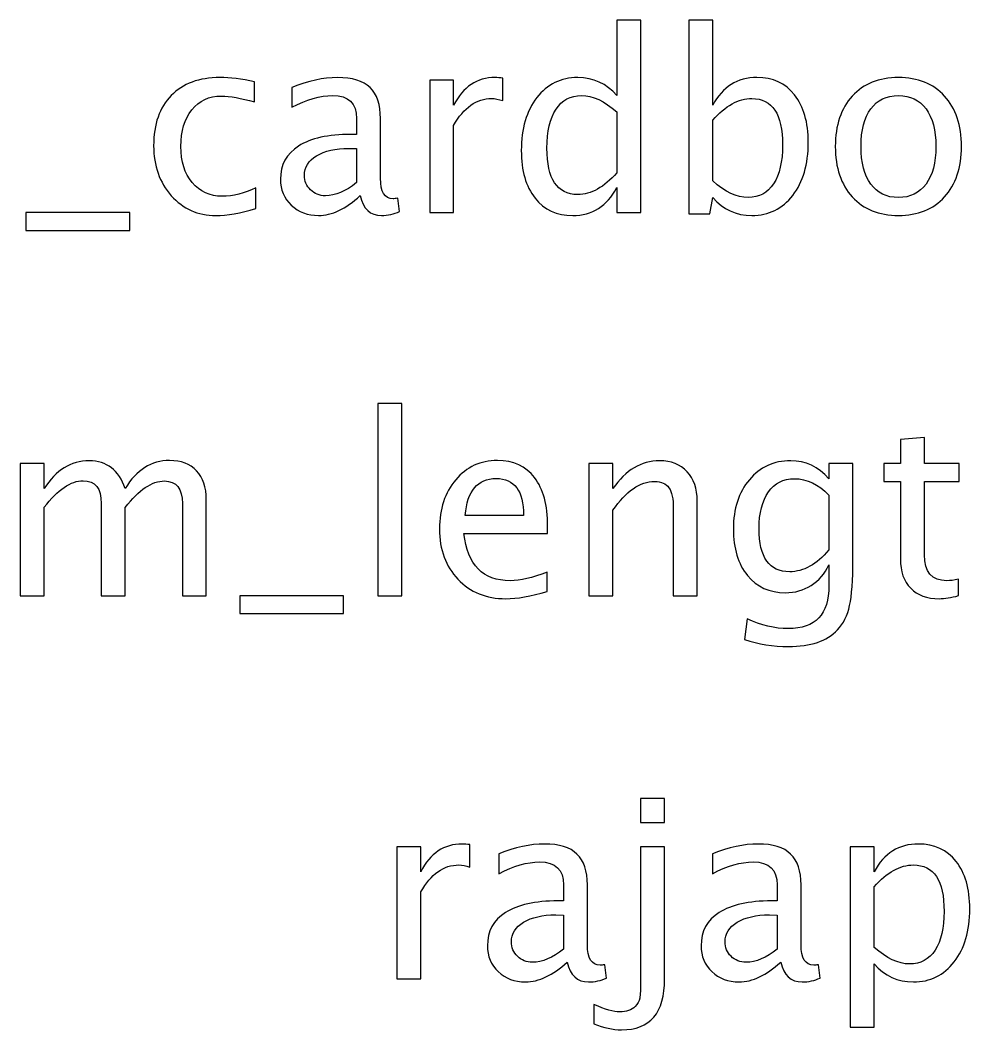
# Model space of a CAD drawing. Header units: centimetres. Extents: x -45 to 43, y -54 to 59.
# Drawn here: x -13.86 to -3.79, y 48 to 58.71 of the extents above; entities that cross this region are included whole.
import ezdxf

# ---------------------------------------------------------------- set-up
doc = ezdxf.new("R2010")
doc.units = ezdxf.units.CM
doc.header["$MEASUREMENT"] = 0
doc.layers.add('Layer 1', color=7, linetype='Continuous')

msp = doc.modelspace()

# ---------------------------------------------------------------- linework, layer by layer
at = {"layer": 'Layer 1'}
for points, knots in [([(-7.52888, 56.67044), (-7.52888, 56.67044), (-7.52888, 56.9337), (-7.52888, 56.9337), (-7.52888, 56.9337), (-7.63251, 56.73703), (-7.78861, 56.63869), (-7.99719, 56.63869), (-7.99719, 56.63869), (-8.16653, 56.63869), (-8.2997, 56.69999), (-8.39671, 56.82302), (-8.39671, 56.82302), (-8.49373, 56.94605), (-8.54224, 57.11406), (-8.54224, 57.32705), (-8.54224, 57.32705), (-8.54224, 57.55988), (-8.48711, 57.74729), (-8.37731, 57.88929), (-8.37731, 57.88929), (-8.26707, 58.03084), (-8.12243, 58.10183), (-7.94295, 58.10183), (-7.94295, 58.10183), (-7.77671, 58.10183), (-7.63824, 58.03833), (-7.52888, 57.91089), (-7.52888, 57.91089), (-7.52888, 57.91089), (-7.52888, 58.71037), (-7.52888, 58.71037), (-7.52888, 58.71037), (-7.52888, 58.71037), (-7.27488, 58.71037), (-7.27488, 58.71037), (-7.27488, 58.71037), (-7.27488, 58.71037), (-7.27488, 56.67044), (-7.27488, 56.67044), (-7.27488, 56.67044), (-7.27488, 56.67044), (-7.52888, 56.67044), (-7.52888, 56.67044)], [0, 0, 0, 0, 0.08333333, 0.08333333, 0.08333333, 0.08333333, 0.16666667, 0.16666667, 0.16666667, 0.16666667, 0.25, 0.25, 0.25, 0.25, 0.33333333, 0.33333333, 0.33333333, 0.33333333, 0.41666667, 0.41666667, 0.41666667, 0.41666667, 0.5, 0.5, 0.5, 0.5, 0.58333333, 0.58333333, 0.58333333, 0.58333333, 0.66666667, 0.66666667, 0.66666667, 0.66666667, 0.75, 0.75, 0.75, 0.75, 0.83333333, 0.83333333, 0.83333333, 0.83333333, 1, 1, 1, 1]), ([(-6.766, 56.65457), (-6.766, 56.65457), (-6.766, 58.71037), (-6.766, 58.71037), (-6.766, 58.71037), (-6.766, 58.71037), (-6.512, 58.71037), (-6.512, 58.71037), (-6.512, 58.71037), (-6.512, 58.71037), (-6.512, 57.80771), (-6.512, 57.80771), (-6.512, 57.80771), (-6.40793, 58.00394), (-6.25139, 58.10183), (-6.04281, 58.10183), (-6.04281, 58.10183), (-5.87391, 58.10183), (-5.74118, 58.04054), (-5.64417, 57.91751), (-5.64417, 57.91751), (-5.54715, 57.79448), (-5.49865, 57.62647), (-5.49865, 57.41348), (-5.49865, 57.41348), (-5.49865, 57.18153), (-5.55377, 56.99411), (-5.66357, 56.85212), (-5.66357, 56.85212), (-5.77337, 56.70969), (-5.91801, 56.63869), (-6.09705, 56.63869), (-6.09705, 56.63869), (-6.26329, 56.63869), (-6.40176, 56.70219), (-6.512, 56.82963), (-6.512, 56.82963), (-6.512, 56.82963), (-6.54287, 56.65457), (-6.54287, 56.65457), (-6.54287, 56.65457), (-6.54287, 56.65457), (-6.766, 56.65457), (-6.766, 56.65457)], [0, 0, 0, 0, 0.08333333, 0.08333333, 0.08333333, 0.08333333, 0.16666667, 0.16666667, 0.16666667, 0.16666667, 0.25, 0.25, 0.25, 0.25, 0.33333333, 0.33333333, 0.33333333, 0.33333333, 0.41666667, 0.41666667, 0.41666667, 0.41666667, 0.5, 0.5, 0.5, 0.5, 0.58333333, 0.58333333, 0.58333333, 0.58333333, 0.66666667, 0.66666667, 0.66666667, 0.66666667, 0.75, 0.75, 0.75, 0.75, 0.83333333, 0.83333333, 0.83333333, 0.83333333, 1, 1, 1, 1]), ([(-11.35608, 56.71277), (-11.52057, 56.66338), (-11.66256, 56.63869), (-11.78206, 56.63869), (-11.78206, 56.63869), (-11.97168, 56.63869), (-12.12867, 56.7088), (-12.25346, 56.84859), (-12.25346, 56.84859), (-12.37826, 56.98882), (-12.44088, 57.16565), (-12.44088, 57.37864), (-12.44088, 57.37864), (-12.44088, 57.60618), (-12.37914, 57.78389), (-12.25567, 57.91089), (-12.25567, 57.91089), (-12.1322, 58.03833), (-11.95978, 58.10183), (-11.73841, 58.10183), (-11.73841, 58.10183), (-11.62949, 58.10183), (-11.5069, 58.08684), (-11.37196, 58.05685), (-11.37196, 58.05685), (-11.37196, 58.05685), (-11.37196, 57.84254), (-11.37196, 57.84254), (-11.37196, 57.84254), (-11.51528, 57.88488), (-11.63213, 57.90604), (-11.72209, 57.90604), (-11.72209, 57.90604), (-11.85262, 57.90604), (-11.95713, 57.85709), (-12.03518, 57.75964), (-12.03518, 57.75964), (-12.11323, 57.66219), (-12.15248, 57.5321), (-12.15248, 57.36982), (-12.15248, 57.36982), (-12.15248, 57.21239), (-12.11191, 57.08539), (-12.03121, 56.98794), (-12.03121, 56.98794), (-11.95051, 56.89093), (-11.84512, 56.84242), (-11.71415, 56.84242), (-11.71415, 56.84242), (-11.59818, 56.84242), (-11.47912, 56.87241), (-11.35608, 56.93238), (-11.35608, 56.93238), (-11.35608, 56.93238), (-11.35608, 56.71277), (-11.35608, 56.71277)], [0, 0, 0, 0, 0.06666667, 0.06666667, 0.06666667, 0.06666667, 0.13333333, 0.13333333, 0.13333333, 0.13333333, 0.2, 0.2, 0.2, 0.2, 0.26666667, 0.26666667, 0.26666667, 0.26666667, 0.33333333, 0.33333333, 0.33333333, 0.33333333, 0.4, 0.4, 0.4, 0.4, 0.46666667, 0.46666667, 0.46666667, 0.46666667, 0.53333333, 0.53333333, 0.53333333, 0.53333333, 0.6, 0.6, 0.6, 0.6, 0.66666667, 0.66666667, 0.66666667, 0.66666667, 0.73333333, 0.73333333, 0.73333333, 0.73333333, 0.8, 0.8, 0.8, 0.8, 0.86666667, 0.86666667, 0.86666667, 0.86666667, 1, 1, 1, 1]), ([(-10.25189, 56.84903), (-10.40446, 56.7088), (-10.55131, 56.63869), (-10.69242, 56.63869), (-10.69242, 56.63869), (-10.80839, 56.63869), (-10.90497, 56.67485), (-10.98125, 56.74761), (-10.98125, 56.74761), (-11.05798, 56.82037), (-11.09635, 56.91209), (-11.09635, 57.02278), (-11.09635, 57.02278), (-11.09635, 57.17579), (-11.03197, 57.29353), (-10.9032, 57.37555), (-10.9032, 57.37555), (-10.77444, 57.45757), (-10.58967, 57.49858), (-10.3489, 57.49858), (-10.3489, 57.49858), (-10.3489, 57.49858), (-10.28937, 57.49858), (-10.28937, 57.49858), (-10.28937, 57.49858), (-10.28937, 57.49858), (-10.28937, 57.66748), (-10.28937, 57.66748), (-10.28937, 57.66748), (-10.28937, 57.8302), (-10.37404, 57.91133), (-10.54381, 57.91133), (-10.54381, 57.91133), (-10.67522, 57.91133), (-10.81898, 57.86988), (-10.97464, 57.78698), (-10.97464, 57.78698), (-10.97464, 57.78698), (-10.97464, 57.996), (-10.97464, 57.996), (-10.97464, 57.996), (-10.80354, 58.06656), (-10.64215, 58.10183), (-10.49089, 58.10183), (-10.49089, 58.10183), (-10.33523, 58.10183), (-10.22014, 58.06656), (-10.1465, 57.99556), (-10.1465, 57.99556), (-10.07241, 57.92456), (-10.03537, 57.8152), (-10.03537, 57.66748), (-10.03537, 57.66748), (-10.03537, 57.66748), (-10.03537, 57.0338), (-10.03537, 57.0338), (-10.03537, 57.0338), (-10.03537, 56.88872), (-9.99083, 56.81596), (-9.90132, 56.81596), (-9.90132, 56.81596), (-9.89029, 56.81596), (-9.87398, 56.81772), (-9.85237, 56.82125), (-9.85237, 56.82125), (-9.85237, 56.82125), (-9.83429, 56.68014), (-9.83429, 56.68014), (-9.83429, 56.68014), (-9.89205, 56.65236), (-9.95555, 56.63869), (-10.02523, 56.63869), (-10.02523, 56.63869), (-10.14385, 56.63869), (-10.21926, 56.7088), (-10.25189, 56.84903)], [0, 0, 0, 0, 0.05, 0.05, 0.05, 0.05, 0.1, 0.1, 0.1, 0.1, 0.15, 0.15, 0.15, 0.15, 0.2, 0.2, 0.2, 0.2, 0.25, 0.25, 0.25, 0.25, 0.3, 0.3, 0.3, 0.3, 0.35, 0.35, 0.35, 0.35, 0.4, 0.4, 0.4, 0.4, 0.45, 0.45, 0.45, 0.45, 0.5, 0.5, 0.5, 0.5, 0.55, 0.55, 0.55, 0.55, 0.6, 0.6, 0.6, 0.6, 0.65, 0.65, 0.65, 0.65, 0.7, 0.7, 0.7, 0.7, 0.75, 0.75, 0.75, 0.75, 0.8, 0.8, 0.8, 0.8, 0.85, 0.85, 0.85, 0.85, 0.9, 0.9, 0.9, 0.9, 1, 1, 1, 1]), ([(-9.5137, 56.67044), (-9.5137, 56.67044), (-9.5137, 58.07273), (-9.5137, 58.07273), (-9.5137, 58.07273), (-9.5137, 58.07273), (-9.2597, 58.07273), (-9.2597, 58.07273), (-9.2597, 58.07273), (-9.2597, 58.07273), (-9.2597, 57.80771), (-9.2597, 57.80771), (-9.2597, 57.80771), (-9.15872, 58.00394), (-9.01232, 58.10183), (-8.82005, 58.10183), (-8.82005, 58.10183), (-8.79403, 58.10183), (-8.76669, 58.09963), (-8.73847, 58.09522), (-8.73847, 58.09522), (-8.73847, 58.09522), (-8.73847, 57.85754), (-8.73847, 57.85754), (-8.73847, 57.85754), (-8.78257, 57.87209), (-8.82137, 57.87958), (-8.85489, 57.87958), (-8.85489, 57.87958), (-9.01628, 57.87958), (-9.15122, 57.78433), (-9.2597, 57.59339), (-9.2597, 57.59339), (-9.2597, 57.59339), (-9.2597, 56.67044), (-9.2597, 56.67044), (-9.2597, 56.67044), (-9.2597, 56.67044), (-9.5137, 56.67044), (-9.5137, 56.67044)], [0, 0, 0, 0, 0.09090909, 0.09090909, 0.09090909, 0.09090909, 0.18181818, 0.18181818, 0.18181818, 0.18181818, 0.27272727, 0.27272727, 0.27272727, 0.27272727, 0.36363636, 0.36363636, 0.36363636, 0.36363636, 0.45454545, 0.45454545, 0.45454545, 0.45454545, 0.54545455, 0.54545455, 0.54545455, 0.54545455, 0.63636364, 0.63636364, 0.63636364, 0.63636364, 0.72727273, 0.72727273, 0.72727273, 0.72727273, 0.81818182, 0.81818182, 0.81818182, 0.81818182, 1, 1, 1, 1]), ([(-4.54262, 56.63869), (-4.74855, 56.63869), (-4.91171, 56.70439), (-5.03166, 56.8358), (-5.03166, 56.8358), (-5.15204, 56.96721), (-5.21202, 57.14581), (-5.21202, 57.37114), (-5.21202, 57.37114), (-5.21202, 57.59604), (-5.15204, 57.77419), (-5.03166, 57.90516), (-5.03166, 57.90516), (-4.91171, 58.03613), (-4.74855, 58.10183), (-4.54262, 58.10183), (-4.54262, 58.10183), (-4.33669, 58.10183), (-4.17353, 58.03613), (-4.05358, 57.90516), (-4.05358, 57.90516), (-3.9332, 57.77419), (-3.87323, 57.59604), (-3.87323, 57.37114), (-3.87323, 57.37114), (-3.87323, 57.14581), (-3.9332, 56.96721), (-4.05358, 56.8358), (-4.05358, 56.8358), (-4.17353, 56.70439), (-4.33669, 56.63869), (-4.54262, 56.63869)], [0, 0, 0, 0, 0.11111111, 0.11111111, 0.11111111, 0.11111111, 0.22222222, 0.22222222, 0.22222222, 0.22222222, 0.33333333, 0.33333333, 0.33333333, 0.33333333, 0.44444444, 0.44444444, 0.44444444, 0.44444444, 0.55555556, 0.55555556, 0.55555556, 0.55555556, 0.66666667, 0.66666667, 0.66666667, 0.66666667, 0.77777778, 0.77777778, 0.77777778, 0.77777778, 1, 1, 1, 1]), ([(-7.52888, 57.73715), (-7.66073, 57.85313), (-7.78553, 57.91133), (-7.90371, 57.91133), (-7.90371, 57.91133), (-8.02012, 57.91133), (-8.11008, 57.86283), (-8.17402, 57.76537), (-8.17402, 57.76537), (-8.23796, 57.66836), (-8.26971, 57.53078), (-8.26971, 57.35262), (-8.26971, 57.35262), (-8.26971, 57.02498), (-8.16124, 56.86094), (-7.94384, 56.86094), (-7.94384, 56.86094), (-7.80273, 56.86094), (-7.66426, 56.93811), (-7.52888, 57.09201), (-7.52888, 57.09201), (-7.52888, 57.09201), (-7.52888, 57.73715), (-7.52888, 57.73715)], [0, 0, 0, 0, 0.14285714, 0.14285714, 0.14285714, 0.14285714, 0.28571429, 0.28571429, 0.28571429, 0.28571429, 0.42857143, 0.42857143, 0.42857143, 0.42857143, 0.57142857, 0.57142857, 0.57142857, 0.57142857, 0.71428571, 0.71428571, 0.71428571, 0.71428571, 1, 1, 1, 1]), ([(-6.512, 57.0047), (-6.38103, 56.88784), (-6.25624, 56.82919), (-6.13762, 56.82919), (-6.13762, 56.82919), (-6.02076, 56.82919), (-5.93036, 56.87814), (-5.86686, 56.97559), (-5.86686, 56.97559), (-5.80292, 57.07305), (-5.77117, 57.21019), (-5.77117, 57.38746), (-5.77117, 57.38746), (-5.77117, 57.71554), (-5.87965, 57.87958), (-6.09661, 57.87958), (-6.09661, 57.87958), (-6.2386, 57.87958), (-6.37706, 57.80286), (-6.512, 57.64896), (-6.512, 57.64896), (-6.512, 57.64896), (-6.512, 57.0047), (-6.512, 57.0047)], [0, 0, 0, 0, 0.14285714, 0.14285714, 0.14285714, 0.14285714, 0.28571429, 0.28571429, 0.28571429, 0.28571429, 0.42857143, 0.42857143, 0.42857143, 0.42857143, 0.57142857, 0.57142857, 0.57142857, 0.57142857, 0.71428571, 0.71428571, 0.71428571, 0.71428571, 1, 1, 1, 1]), ([(-4.54306, 56.82919), (-4.41738, 56.82919), (-4.31949, 56.87637), (-4.24982, 56.97118), (-4.24982, 56.97118), (-4.18058, 57.06555), (-4.14575, 57.19917), (-4.14575, 57.37114), (-4.14575, 57.37114), (-4.14575, 57.54268), (-4.18058, 57.67586), (-4.24982, 57.77022), (-4.24982, 57.77022), (-4.31949, 57.86415), (-4.41738, 57.91133), (-4.54306, 57.91133), (-4.54306, 57.91133), (-4.66918, 57.91133), (-4.76707, 57.86415), (-4.83587, 57.77022), (-4.83587, 57.77022), (-4.9051, 57.67586), (-4.93949, 57.54268), (-4.93949, 57.37114), (-4.93949, 57.37114), (-4.93949, 57.19917), (-4.9051, 57.06555), (-4.83587, 56.97118), (-4.83587, 56.97118), (-4.76707, 56.87637), (-4.66918, 56.82919), (-4.54306, 56.82919)], [0, 0, 0, 0, 0.11111111, 0.11111111, 0.11111111, 0.11111111, 0.22222222, 0.22222222, 0.22222222, 0.22222222, 0.33333333, 0.33333333, 0.33333333, 0.33333333, 0.44444444, 0.44444444, 0.44444444, 0.44444444, 0.55555556, 0.55555556, 0.55555556, 0.55555556, 0.66666667, 0.66666667, 0.66666667, 0.66666667, 0.77777778, 0.77777778, 0.77777778, 0.77777778, 1, 1, 1, 1]), ([(-10.28937, 56.9875), (-10.28937, 56.9875), (-10.28937, 57.34777), (-10.28937, 57.34777), (-10.28937, 57.34777), (-10.28937, 57.34777), (-10.37095, 57.35042), (-10.37095, 57.35042), (-10.37095, 57.35042), (-10.51206, 57.35042), (-10.62583, 57.3244), (-10.7127, 57.27237), (-10.7127, 57.27237), (-10.79913, 57.21989), (-10.84235, 57.15066), (-10.84235, 57.06423), (-10.84235, 57.06423), (-10.84235, 57.00381), (-10.82074, 56.95266), (-10.77797, 56.91077), (-10.77797, 56.91077), (-10.73475, 56.86888), (-10.68228, 56.84771), (-10.6201, 56.84771), (-10.6201, 56.84771), (-10.51427, 56.84771), (-10.40402, 56.89445), (-10.28937, 56.9875)], [0, 0, 0, 0, 0.125, 0.125, 0.125, 0.125, 0.25, 0.25, 0.25, 0.25, 0.375, 0.375, 0.375, 0.375, 0.5, 0.5, 0.5, 0.5, 0.625, 0.625, 0.625, 0.625, 0.75, 0.75, 0.75, 0.75, 1, 1, 1, 1]), ([(-13.79554, 56.47994), (-13.79554, 56.47994), (-13.79554, 56.67044), (-13.79554, 56.67044), (-13.79554, 56.67044), (-13.79554, 56.67044), (-12.69487, 56.67044), (-12.69487, 56.67044), (-12.69487, 56.67044), (-12.69487, 56.67044), (-12.69487, 56.47994), (-12.69487, 56.47994), (-12.69487, 56.47994), (-12.69487, 56.47994), (-13.79554, 56.47994), (-13.79554, 56.47994)], [0, 0, 0, 0, 0.2, 0.2, 0.2, 0.2, 0.4, 0.4, 0.4, 0.4, 0.6, 0.6, 0.6, 0.6, 1, 1, 1, 1]), ([(-10.06293, 52.60468), (-10.06293, 52.60468), (-10.06293, 54.64461), (-10.06293, 54.64461), (-10.06293, 54.64461), (-10.06293, 54.64461), (-9.80893, 54.64461), (-9.80893, 54.64461), (-9.80893, 54.64461), (-9.80893, 54.64461), (-9.80893, 52.60468), (-9.80893, 52.60468), (-9.80893, 52.60468), (-9.80893, 52.60468), (-10.06293, 52.60468), (-10.06293, 52.60468)], [0, 0, 0, 0, 0.2, 0.2, 0.2, 0.2, 0.4, 0.4, 0.4, 0.4, 0.6, 0.6, 0.6, 0.6, 1, 1, 1, 1]), ([(-3.90521, 52.60512), (-3.9837, 52.58351), (-4.05205, 52.57293), (-4.10982, 52.57293), (-4.10982, 52.57293), (-4.23947, 52.57293), (-4.34045, 52.60997), (-4.41277, 52.68405), (-4.41277, 52.68405), (-4.48553, 52.75814), (-4.52169, 52.86088), (-4.52169, 52.99274), (-4.52169, 52.99274), (-4.52169, 52.99274), (-4.52169, 53.81647), (-4.52169, 53.81647), (-4.52169, 53.81647), (-4.52169, 53.81647), (-4.69719, 53.81647), (-4.69719, 53.81647), (-4.69719, 53.81647), (-4.69719, 53.81647), (-4.69719, 54.00697), (-4.69719, 54.00697), (-4.69719, 54.00697), (-4.69719, 54.00697), (-4.52169, 54.00697), (-4.52169, 54.00697), (-4.52169, 54.00697), (-4.52169, 54.00697), (-4.52169, 54.26053), (-4.52169, 54.26053), (-4.52169, 54.26053), (-4.52169, 54.26053), (-4.26769, 54.28478), (-4.26769, 54.28478), (-4.26769, 54.28478), (-4.26769, 54.28478), (-4.26769, 54.00697), (-4.26769, 54.00697), (-4.26769, 54.00697), (-4.26769, 54.00697), (-3.89992, 54.00697), (-3.89992, 54.00697), (-3.89992, 54.00697), (-3.89992, 54.00697), (-3.89992, 53.81647), (-3.89992, 53.81647), (-3.89992, 53.81647), (-3.89992, 53.81647), (-4.26769, 53.81647), (-4.26769, 53.81647), (-4.26769, 53.81647), (-4.26769, 53.81647), (-4.26769, 53.0386), (-4.26769, 53.0386), (-4.26769, 53.0386), (-4.26769, 52.85515), (-4.18787, 52.76343), (-4.02868, 52.76343), (-4.02868, 52.76343), (-3.99473, 52.76343), (-3.95372, 52.76916), (-3.90521, 52.78019), (-3.90521, 52.78019), (-3.90521, 52.78019), (-3.90521, 52.60512), (-3.90521, 52.60512)], [0, 0, 0, 0, 0.05555556, 0.05555556, 0.05555556, 0.05555556, 0.11111111, 0.11111111, 0.11111111, 0.11111111, 0.16666667, 0.16666667, 0.16666667, 0.16666667, 0.22222222, 0.22222222, 0.22222222, 0.22222222, 0.27777778, 0.27777778, 0.27777778, 0.27777778, 0.33333333, 0.33333333, 0.33333333, 0.33333333, 0.38888889, 0.38888889, 0.38888889, 0.38888889, 0.44444444, 0.44444444, 0.44444444, 0.44444444, 0.5, 0.5, 0.5, 0.5, 0.55555556, 0.55555556, 0.55555556, 0.55555556, 0.61111111, 0.61111111, 0.61111111, 0.61111111, 0.66666667, 0.66666667, 0.66666667, 0.66666667, 0.72222222, 0.72222222, 0.72222222, 0.72222222, 0.77777778, 0.77777778, 0.77777778, 0.77777778, 0.83333333, 0.83333333, 0.83333333, 0.83333333, 0.88888889, 0.88888889, 0.88888889, 0.88888889, 1, 1, 1, 1]), ([(-13.85616, 52.60468), (-13.85616, 52.60468), (-13.85616, 54.00697), (-13.85616, 54.00697), (-13.85616, 54.00697), (-13.85616, 54.00697), (-13.60216, 54.00697), (-13.60216, 54.00697), (-13.60216, 54.00697), (-13.60216, 54.00697), (-13.60216, 53.74195), (-13.60216, 53.74195), (-13.60216, 53.74195), (-13.47825, 53.93818), (-13.3195, 54.03607), (-13.12503, 54.03607), (-13.12503, 54.03607), (-12.93762, 54.03607), (-12.81018, 53.93818), (-12.74227, 53.74195), (-12.74227, 53.74195), (-12.62188, 53.93994), (-12.46489, 54.03872), (-12.27219, 54.03872), (-12.27219, 54.03872), (-12.14916, 54.03872), (-12.05347, 54.00256), (-11.98512, 53.9298), (-11.98512, 53.9298), (-11.91677, 53.85704), (-11.88237, 53.75518), (-11.88237, 53.62421), (-11.88237, 53.62421), (-11.88237, 53.62421), (-11.88237, 52.60468), (-11.88237, 52.60468), (-11.88237, 52.60468), (-11.88237, 52.60468), (-12.13637, 52.60468), (-12.13637, 52.60468), (-12.13637, 52.60468), (-12.13637, 52.60468), (-12.13637, 53.58231), (-12.13637, 53.58231), (-12.13637, 53.58231), (-12.13637, 53.74195), (-12.19987, 53.82176), (-12.32687, 53.82176), (-12.32687, 53.82176), (-12.45872, 53.82176), (-12.59719, 53.72872), (-12.74227, 53.54219), (-12.74227, 53.54219), (-12.74227, 53.54219), (-12.74227, 52.60468), (-12.74227, 52.60468), (-12.74227, 52.60468), (-12.74227, 52.60468), (-12.99627, 52.60468), (-12.99627, 52.60468), (-12.99627, 52.60468), (-12.99627, 52.60468), (-12.99627, 53.5832), (-12.99627, 53.5832), (-12.99627, 53.5832), (-12.99627, 53.74415), (-13.06065, 53.82441), (-13.18985, 53.82441), (-13.18985, 53.82441), (-13.31817, 53.82441), (-13.45576, 53.73092), (-13.60216, 53.54351), (-13.60216, 53.54351), (-13.60216, 53.54351), (-13.60216, 52.60468), (-13.60216, 52.60468), (-13.60216, 52.60468), (-13.60216, 52.60468), (-13.85616, 52.60468), (-13.85616, 52.60468)], [0, 0, 0, 0, 0.04761905, 0.04761905, 0.04761905, 0.04761905, 0.0952381, 0.0952381, 0.0952381, 0.0952381, 0.14285714, 0.14285714, 0.14285714, 0.14285714, 0.19047619, 0.19047619, 0.19047619, 0.19047619, 0.23809524, 0.23809524, 0.23809524, 0.23809524, 0.28571429, 0.28571429, 0.28571429, 0.28571429, 0.33333333, 0.33333333, 0.33333333, 0.33333333, 0.38095238, 0.38095238, 0.38095238, 0.38095238, 0.42857143, 0.42857143, 0.42857143, 0.42857143, 0.47619048, 0.47619048, 0.47619048, 0.47619048, 0.52380952, 0.52380952, 0.52380952, 0.52380952, 0.57142857, 0.57142857, 0.57142857, 0.57142857, 0.61904762, 0.61904762, 0.61904762, 0.61904762, 0.66666667, 0.66666667, 0.66666667, 0.66666667, 0.71428571, 0.71428571, 0.71428571, 0.71428571, 0.76190476, 0.76190476, 0.76190476, 0.76190476, 0.80952381, 0.80952381, 0.80952381, 0.80952381, 0.85714286, 0.85714286, 0.85714286, 0.85714286, 0.9047619, 0.9047619, 0.9047619, 0.9047619, 1, 1, 1, 1]), ([(-8.26906, 52.64966), (-8.43972, 52.59851), (-8.58568, 52.57293), (-8.70739, 52.57293), (-8.70739, 52.57293), (-8.91509, 52.57293), (-9.08398, 52.64172), (-9.21406, 52.77886), (-9.21406, 52.77886), (-9.34415, 52.91601), (-9.40942, 53.09372), (-9.40942, 53.31244), (-9.40942, 53.31244), (-9.40942, 53.52455), (-9.35209, 53.69873), (-9.237, 53.83499), (-9.237, 53.83499), (-9.1219, 53.97081), (-8.97462, 54.03872), (-8.79514, 54.03872), (-8.79514, 54.03872), (-8.62537, 54.03872), (-8.49396, 53.97831), (-8.40135, 53.85748), (-8.40135, 53.85748), (-8.30875, 53.73665), (-8.26245, 53.56556), (-8.26245, 53.34375), (-8.26245, 53.34375), (-8.26245, 53.34375), (-8.26377, 53.26614), (-8.26377, 53.26614), (-8.26377, 53.26614), (-8.26377, 53.26614), (-9.15012, 53.26614), (-9.15012, 53.26614), (-9.15012, 53.26614), (-9.11308, 52.931), (-8.94948, 52.76343), (-8.65976, 52.76343), (-8.65976, 52.76343), (-8.55349, 52.76343), (-8.4234, 52.79342), (-8.26906, 52.85339), (-8.26906, 52.85339), (-8.26906, 52.85339), (-8.26906, 52.64966), (-8.26906, 52.64966)], [0, 0, 0, 0, 0.07692308, 0.07692308, 0.07692308, 0.07692308, 0.15384615, 0.15384615, 0.15384615, 0.15384615, 0.23076923, 0.23076923, 0.23076923, 0.23076923, 0.30769231, 0.30769231, 0.30769231, 0.30769231, 0.38461538, 0.38461538, 0.38461538, 0.38461538, 0.46153846, 0.46153846, 0.46153846, 0.46153846, 0.53846154, 0.53846154, 0.53846154, 0.53846154, 0.61538462, 0.61538462, 0.61538462, 0.61538462, 0.69230769, 0.69230769, 0.69230769, 0.69230769, 0.76923077, 0.76923077, 0.76923077, 0.76923077, 0.84615385, 0.84615385, 0.84615385, 0.84615385, 1, 1, 1, 1]), ([(-7.82412, 52.60468), (-7.82412, 52.60468), (-7.82412, 54.00697), (-7.82412, 54.00697), (-7.82412, 54.00697), (-7.82412, 54.00697), (-7.57012, 54.00697), (-7.57012, 54.00697), (-7.57012, 54.00697), (-7.57012, 54.00697), (-7.57012, 53.74195), (-7.57012, 53.74195), (-7.57012, 53.74195), (-7.43562, 53.93818), (-7.2707, 54.03607), (-7.07579, 54.03607), (-7.07579, 54.03607), (-6.9532, 54.03607), (-6.85575, 53.99771), (-6.78387, 53.92054), (-6.78387, 53.92054), (-6.71199, 53.84381), (-6.67583, 53.74018), (-6.67583, 53.61054), (-6.67583, 53.61054), (-6.67583, 53.61054), (-6.67583, 52.60468), (-6.67583, 52.60468), (-6.67583, 52.60468), (-6.67583, 52.60468), (-6.92983, 52.60468), (-6.92983, 52.60468), (-6.92983, 52.60468), (-6.92983, 52.60468), (-6.92983, 53.52763), (-6.92983, 53.52763), (-6.92983, 53.52763), (-6.92983, 53.6317), (-6.94526, 53.70579), (-6.97569, 53.74988), (-6.97569, 53.74988), (-7.00656, 53.79442), (-7.05727, 53.81647), (-7.12827, 53.81647), (-7.12827, 53.81647), (-7.28437, 53.81647), (-7.43166, 53.71461), (-7.57012, 53.51088), (-7.57012, 53.51088), (-7.57012, 53.51088), (-7.57012, 52.60468), (-7.57012, 52.60468), (-7.57012, 52.60468), (-7.57012, 52.60468), (-7.82412, 52.60468), (-7.82412, 52.60468)], [0, 0, 0, 0, 0.06666667, 0.06666667, 0.06666667, 0.06666667, 0.13333333, 0.13333333, 0.13333333, 0.13333333, 0.2, 0.2, 0.2, 0.2, 0.26666667, 0.26666667, 0.26666667, 0.26666667, 0.33333333, 0.33333333, 0.33333333, 0.33333333, 0.4, 0.4, 0.4, 0.4, 0.46666667, 0.46666667, 0.46666667, 0.46666667, 0.53333333, 0.53333333, 0.53333333, 0.53333333, 0.6, 0.6, 0.6, 0.6, 0.66666667, 0.66666667, 0.66666667, 0.66666667, 0.73333333, 0.73333333, 0.73333333, 0.73333333, 0.8, 0.8, 0.8, 0.8, 0.86666667, 0.86666667, 0.86666667, 0.86666667, 1, 1, 1, 1]), ([(-6.17665, 52.13901), (-6.17665, 52.13901), (-6.14666, 52.35862), (-6.14666, 52.35862), (-6.14666, 52.35862), (-5.99938, 52.28983), (-5.85342, 52.25543), (-5.70922, 52.25543), (-5.70922, 52.25543), (-5.42303, 52.25543), (-5.27971, 52.40712), (-5.27971, 52.71007), (-5.27971, 52.71007), (-5.27971, 52.71007), (-5.27971, 52.93056), (-5.27971, 52.93056), (-5.27971, 52.93056), (-5.32381, 52.83751), (-5.38643, 52.76563), (-5.46801, 52.71404), (-5.46801, 52.71404), (-5.54959, 52.66245), (-5.64043, 52.63643), (-5.74053, 52.63643), (-5.74053, 52.63643), (-5.9103, 52.63643), (-6.0448, 52.69728), (-6.14402, 52.81899), (-6.14402, 52.81899), (-6.24324, 52.9407), (-6.29307, 53.10562), (-6.29307, 53.31376), (-6.29307, 53.31376), (-6.29307, 53.52675), (-6.23662, 53.70049), (-6.12373, 53.83499), (-6.12373, 53.83499), (-6.0104, 53.96905), (-5.86444, 54.03607), (-5.68497, 54.03607), (-5.68497, 54.03607), (-5.52798, 54.03607), (-5.3926, 53.97257), (-5.27971, 53.84513), (-5.27971, 53.84513), (-5.27971, 53.84513), (-5.27971, 54.00697), (-5.27971, 54.00697), (-5.27971, 54.00697), (-5.27971, 54.00697), (-5.02571, 54.00697), (-5.02571, 54.00697), (-5.02571, 54.00697), (-5.02571, 54.00697), (-5.02571, 52.98744), (-5.02571, 52.98744), (-5.02571, 52.98744), (-5.02571, 52.76828), (-5.03718, 52.606), (-5.06011, 52.50061), (-5.06011, 52.50061), (-5.0826, 52.39522), (-5.12581, 52.30879), (-5.18843, 52.24176), (-5.18843, 52.24176), (-5.29956, 52.12402), (-5.4733, 52.06493), (-5.70922, 52.06493), (-5.70922, 52.06493), (-5.87106, 52.06493), (-6.02672, 52.08963), (-6.17665, 52.13901)], [0, 0, 0, 0, 0.05263158, 0.05263158, 0.05263158, 0.05263158, 0.10526316, 0.10526316, 0.10526316, 0.10526316, 0.15789474, 0.15789474, 0.15789474, 0.15789474, 0.21052632, 0.21052632, 0.21052632, 0.21052632, 0.26315789, 0.26315789, 0.26315789, 0.26315789, 0.31578947, 0.31578947, 0.31578947, 0.31578947, 0.36842105, 0.36842105, 0.36842105, 0.36842105, 0.42105263, 0.42105263, 0.42105263, 0.42105263, 0.47368421, 0.47368421, 0.47368421, 0.47368421, 0.52631579, 0.52631579, 0.52631579, 0.52631579, 0.57894737, 0.57894737, 0.57894737, 0.57894737, 0.63157895, 0.63157895, 0.63157895, 0.63157895, 0.68421053, 0.68421053, 0.68421053, 0.68421053, 0.73684211, 0.73684211, 0.73684211, 0.73684211, 0.78947368, 0.78947368, 0.78947368, 0.78947368, 0.84210526, 0.84210526, 0.84210526, 0.84210526, 0.89473684, 0.89473684, 0.89473684, 0.89473684, 1, 1, 1, 1]), ([(-9.13689, 53.45664), (-9.13689, 53.45664), (-8.51777, 53.45664), (-8.51777, 53.45664), (-8.51777, 53.45664), (-8.51777, 53.71769), (-8.61523, 53.84822), (-8.80969, 53.84822), (-8.80969, 53.84822), (-9.00549, 53.84822), (-9.11441, 53.71769), (-9.13689, 53.45664)], [0, 0, 0, 0, 0.25, 0.25, 0.25, 0.25, 0.5, 0.5, 0.5, 0.5, 1, 1, 1, 1]), ([(-5.27971, 53.08975), (-5.27971, 53.08975), (-5.27971, 53.67139), (-5.27971, 53.67139), (-5.27971, 53.67139), (-5.39172, 53.78737), (-5.51387, 53.84557), (-5.64572, 53.84557), (-5.64572, 53.84557), (-5.76302, 53.84557), (-5.85474, 53.79883), (-5.92089, 53.7049), (-5.92089, 53.7049), (-5.98747, 53.61142), (-6.02054, 53.48133), (-6.02054, 53.31553), (-6.02054, 53.31553), (-6.02054, 53.01081), (-5.91251, 52.85868), (-5.69599, 52.85868), (-5.69599, 52.85868), (-5.54871, 52.85868), (-5.4098, 52.93585), (-5.27971, 53.08975)], [0, 0, 0, 0, 0.14285714, 0.14285714, 0.14285714, 0.14285714, 0.28571429, 0.28571429, 0.28571429, 0.28571429, 0.42857143, 0.42857143, 0.42857143, 0.42857143, 0.57142857, 0.57142857, 0.57142857, 0.57142857, 0.71428571, 0.71428571, 0.71428571, 0.71428571, 1, 1, 1, 1]), ([(-11.52872, 52.41418), (-11.52872, 52.41418), (-11.52872, 52.60468), (-11.52872, 52.60468), (-11.52872, 52.60468), (-11.52872, 52.60468), (-10.42805, 52.60468), (-10.42805, 52.60468), (-10.42805, 52.60468), (-10.42805, 52.60468), (-10.42805, 52.41418), (-10.42805, 52.41418), (-10.42805, 52.41418), (-10.42805, 52.41418), (-11.52872, 52.41418), (-11.52872, 52.41418)], [0, 0, 0, 0, 0.2, 0.2, 0.2, 0.2, 0.4, 0.4, 0.4, 0.4, 0.6, 0.6, 0.6, 0.6, 1, 1, 1, 1]), ([(-7.27645, 50.19786), (-7.27645, 50.19786), (-7.27645, 50.45186), (-7.27645, 50.45186), (-7.27645, 50.45186), (-7.27645, 50.45186), (-7.02245, 50.45186), (-7.02245, 50.45186), (-7.02245, 50.45186), (-7.02245, 50.45186), (-7.02245, 50.19786), (-7.02245, 50.19786), (-7.02245, 50.19786), (-7.02245, 50.19786), (-7.27645, 50.19786), (-7.27645, 50.19786)], [0, 0, 0, 0, 0.2, 0.2, 0.2, 0.2, 0.4, 0.4, 0.4, 0.4, 0.6, 0.6, 0.6, 0.6, 1, 1, 1, 1]), ([(-9.86231, 48.53892), (-9.86231, 48.53892), (-9.86231, 49.94121), (-9.86231, 49.94121), (-9.86231, 49.94121), (-9.86231, 49.94121), (-9.60831, 49.94121), (-9.60831, 49.94121), (-9.60831, 49.94121), (-9.60831, 49.94121), (-9.60831, 49.67619), (-9.60831, 49.67619), (-9.60831, 49.67619), (-9.50733, 49.87242), (-9.36093, 49.97031), (-9.16866, 49.97031), (-9.16866, 49.97031), (-9.14264, 49.97031), (-9.1153, 49.96811), (-9.08708, 49.9637), (-9.08708, 49.9637), (-9.08708, 49.9637), (-9.08708, 49.72602), (-9.08708, 49.72602), (-9.08708, 49.72602), (-9.13118, 49.74057), (-9.16998, 49.74806), (-9.2035, 49.74806), (-9.2035, 49.74806), (-9.36489, 49.74806), (-9.49983, 49.65281), (-9.60831, 49.46187), (-9.60831, 49.46187), (-9.60831, 49.46187), (-9.60831, 48.53892), (-9.60831, 48.53892), (-9.60831, 48.53892), (-9.60831, 48.53892), (-9.86231, 48.53892), (-9.86231, 48.53892)], [0, 0, 0, 0, 0.09090909, 0.09090909, 0.09090909, 0.09090909, 0.18181818, 0.18181818, 0.18181818, 0.18181818, 0.27272727, 0.27272727, 0.27272727, 0.27272727, 0.36363636, 0.36363636, 0.36363636, 0.36363636, 0.45454545, 0.45454545, 0.45454545, 0.45454545, 0.54545455, 0.54545455, 0.54545455, 0.54545455, 0.63636364, 0.63636364, 0.63636364, 0.63636364, 0.72727273, 0.72727273, 0.72727273, 0.72727273, 0.81818182, 0.81818182, 0.81818182, 0.81818182, 1, 1, 1, 1]), ([(-8.05697, 48.71751), (-8.20954, 48.57728), (-8.35639, 48.50717), (-8.4975, 48.50717), (-8.4975, 48.50717), (-8.61347, 48.50717), (-8.71005, 48.54333), (-8.78633, 48.61609), (-8.78633, 48.61609), (-8.86306, 48.68885), (-8.90143, 48.78057), (-8.90143, 48.89126), (-8.90143, 48.89126), (-8.90143, 49.04427), (-8.83705, 49.16201), (-8.70828, 49.24403), (-8.70828, 49.24403), (-8.57952, 49.32605), (-8.39475, 49.36706), (-8.15398, 49.36706), (-8.15398, 49.36706), (-8.15398, 49.36706), (-8.09445, 49.36706), (-8.09445, 49.36706), (-8.09445, 49.36706), (-8.09445, 49.36706), (-8.09445, 49.53596), (-8.09445, 49.53596), (-8.09445, 49.53596), (-8.09445, 49.69868), (-8.17912, 49.77981), (-8.34889, 49.77981), (-8.34889, 49.77981), (-8.4803, 49.77981), (-8.62406, 49.73836), (-8.77972, 49.65546), (-8.77972, 49.65546), (-8.77972, 49.65546), (-8.77972, 49.86448), (-8.77972, 49.86448), (-8.77972, 49.86448), (-8.60862, 49.93504), (-8.44723, 49.97031), (-8.29597, 49.97031), (-8.29597, 49.97031), (-8.14031, 49.97031), (-8.02522, 49.93504), (-7.95158, 49.86404), (-7.95158, 49.86404), (-7.87749, 49.79304), (-7.84045, 49.68368), (-7.84045, 49.53596), (-7.84045, 49.53596), (-7.84045, 49.53596), (-7.84045, 48.90228), (-7.84045, 48.90228), (-7.84045, 48.90228), (-7.84045, 48.7572), (-7.79591, 48.68444), (-7.7064, 48.68444), (-7.7064, 48.68444), (-7.69537, 48.68444), (-7.67906, 48.6862), (-7.65745, 48.68973), (-7.65745, 48.68973), (-7.65745, 48.68973), (-7.63937, 48.54862), (-7.63937, 48.54862), (-7.63937, 48.54862), (-7.69713, 48.52084), (-7.76063, 48.50717), (-7.83031, 48.50717), (-7.83031, 48.50717), (-7.94893, 48.50717), (-8.02434, 48.57728), (-8.05697, 48.71751)], [0, 0, 0, 0, 0.05, 0.05, 0.05, 0.05, 0.1, 0.1, 0.1, 0.1, 0.15, 0.15, 0.15, 0.15, 0.2, 0.2, 0.2, 0.2, 0.25, 0.25, 0.25, 0.25, 0.3, 0.3, 0.3, 0.3, 0.35, 0.35, 0.35, 0.35, 0.4, 0.4, 0.4, 0.4, 0.45, 0.45, 0.45, 0.45, 0.5, 0.5, 0.5, 0.5, 0.55, 0.55, 0.55, 0.55, 0.6, 0.6, 0.6, 0.6, 0.65, 0.65, 0.65, 0.65, 0.7, 0.7, 0.7, 0.7, 0.75, 0.75, 0.75, 0.75, 0.8, 0.8, 0.8, 0.8, 0.85, 0.85, 0.85, 0.85, 0.9, 0.9, 0.9, 0.9, 1, 1, 1, 1]), ([(-7.77122, 48.06267), (-7.77122, 48.06267), (-7.77122, 48.2664), (-7.77122, 48.2664), (-7.77122, 48.2664), (-7.65215, 48.21525), (-7.56131, 48.18967), (-7.49914, 48.18967), (-7.49914, 48.18967), (-7.42858, 48.18967), (-7.37346, 48.20863), (-7.33466, 48.24656), (-7.33466, 48.24656), (-7.30864, 48.27213), (-7.29276, 48.30168), (-7.28615, 48.33431), (-7.28615, 48.33431), (-7.27953, 48.36694), (-7.27645, 48.43529), (-7.27645, 48.53936), (-7.27645, 48.53936), (-7.27645, 48.53936), (-7.27645, 49.94121), (-7.27645, 49.94121), (-7.27645, 49.94121), (-7.27645, 49.94121), (-7.02245, 49.94121), (-7.02245, 49.94121), (-7.02245, 49.94121), (-7.02245, 49.94121), (-7.02245, 48.5398), (-7.02245, 48.5398), (-7.02245, 48.5398), (-7.02245, 48.17953), (-7.17458, 47.99917), (-7.47929, 47.99917), (-7.47929, 47.99917), (-7.56969, 47.99917), (-7.66715, 48.02034), (-7.77122, 48.06267)], [0, 0, 0, 0, 0.09090909, 0.09090909, 0.09090909, 0.09090909, 0.18181818, 0.18181818, 0.18181818, 0.18181818, 0.27272727, 0.27272727, 0.27272727, 0.27272727, 0.36363636, 0.36363636, 0.36363636, 0.36363636, 0.45454545, 0.45454545, 0.45454545, 0.45454545, 0.54545455, 0.54545455, 0.54545455, 0.54545455, 0.63636364, 0.63636364, 0.63636364, 0.63636364, 0.72727273, 0.72727273, 0.72727273, 0.72727273, 0.81818182, 0.81818182, 0.81818182, 0.81818182, 1, 1, 1, 1]), ([(-5.79126, 48.71751), (-5.94383, 48.57728), (-6.09068, 48.50717), (-6.23179, 48.50717), (-6.23179, 48.50717), (-6.34776, 48.50717), (-6.44434, 48.54333), (-6.52062, 48.61609), (-6.52062, 48.61609), (-6.59735, 48.68885), (-6.63572, 48.78057), (-6.63572, 48.89126), (-6.63572, 48.89126), (-6.63572, 49.04427), (-6.57134, 49.16201), (-6.44257, 49.24403), (-6.44257, 49.24403), (-6.31381, 49.32605), (-6.12904, 49.36706), (-5.88827, 49.36706), (-5.88827, 49.36706), (-5.88827, 49.36706), (-5.82874, 49.36706), (-5.82874, 49.36706), (-5.82874, 49.36706), (-5.82874, 49.36706), (-5.82874, 49.53596), (-5.82874, 49.53596), (-5.82874, 49.53596), (-5.82874, 49.69868), (-5.91341, 49.77981), (-6.08318, 49.77981), (-6.08318, 49.77981), (-6.21459, 49.77981), (-6.35835, 49.73836), (-6.51401, 49.65546), (-6.51401, 49.65546), (-6.51401, 49.65546), (-6.51401, 49.86448), (-6.51401, 49.86448), (-6.51401, 49.86448), (-6.34291, 49.93504), (-6.18152, 49.97031), (-6.03026, 49.97031), (-6.03026, 49.97031), (-5.8746, 49.97031), (-5.75951, 49.93504), (-5.68587, 49.86404), (-5.68587, 49.86404), (-5.61178, 49.79304), (-5.57474, 49.68368), (-5.57474, 49.53596), (-5.57474, 49.53596), (-5.57474, 49.53596), (-5.57474, 48.90228), (-5.57474, 48.90228), (-5.57474, 48.90228), (-5.57474, 48.7572), (-5.5302, 48.68444), (-5.44069, 48.68444), (-5.44069, 48.68444), (-5.42966, 48.68444), (-5.41335, 48.6862), (-5.39174, 48.68973), (-5.39174, 48.68973), (-5.39174, 48.68973), (-5.37366, 48.54862), (-5.37366, 48.54862), (-5.37366, 48.54862), (-5.43142, 48.52084), (-5.49492, 48.50717), (-5.5646, 48.50717), (-5.5646, 48.50717), (-5.68322, 48.50717), (-5.75863, 48.57728), (-5.79126, 48.71751)], [0, 0, 0, 0, 0.05, 0.05, 0.05, 0.05, 0.1, 0.1, 0.1, 0.1, 0.15, 0.15, 0.15, 0.15, 0.2, 0.2, 0.2, 0.2, 0.25, 0.25, 0.25, 0.25, 0.3, 0.3, 0.3, 0.3, 0.35, 0.35, 0.35, 0.35, 0.4, 0.4, 0.4, 0.4, 0.45, 0.45, 0.45, 0.45, 0.5, 0.5, 0.5, 0.5, 0.55, 0.55, 0.55, 0.55, 0.6, 0.6, 0.6, 0.6, 0.65, 0.65, 0.65, 0.65, 0.7, 0.7, 0.7, 0.7, 0.75, 0.75, 0.75, 0.75, 0.8, 0.8, 0.8, 0.8, 0.85, 0.85, 0.85, 0.85, 0.9, 0.9, 0.9, 0.9, 1, 1, 1, 1]), ([(-5.05307, 48.02827), (-5.05307, 48.02827), (-5.05307, 49.94121), (-5.05307, 49.94121), (-5.05307, 49.94121), (-5.05307, 49.94121), (-4.79907, 49.94121), (-4.79907, 49.94121), (-4.79907, 49.94121), (-4.79907, 49.94121), (-4.79907, 49.67619), (-4.79907, 49.67619), (-4.79907, 49.67619), (-4.695, 49.87242), (-4.53846, 49.97031), (-4.32988, 49.97031), (-4.32988, 49.97031), (-4.16098, 49.97031), (-4.02825, 49.90902), (-3.93124, 49.78599), (-3.93124, 49.78599), (-3.83422, 49.66296), (-3.78572, 49.49495), (-3.78572, 49.28196), (-3.78572, 49.28196), (-3.78572, 49.05001), (-3.84084, 48.86259), (-3.95064, 48.7206), (-3.95064, 48.7206), (-4.06044, 48.57817), (-4.20508, 48.50717), (-4.38412, 48.50717), (-4.38412, 48.50717), (-4.55036, 48.50717), (-4.68883, 48.57067), (-4.79907, 48.69811), (-4.79907, 48.69811), (-4.79907, 48.69811), (-4.79907, 48.02827), (-4.79907, 48.02827), (-4.79907, 48.02827), (-4.79907, 48.02827), (-5.05307, 48.02827), (-5.05307, 48.02827)], [0, 0, 0, 0, 0.08333333, 0.08333333, 0.08333333, 0.08333333, 0.16666667, 0.16666667, 0.16666667, 0.16666667, 0.25, 0.25, 0.25, 0.25, 0.33333333, 0.33333333, 0.33333333, 0.33333333, 0.41666667, 0.41666667, 0.41666667, 0.41666667, 0.5, 0.5, 0.5, 0.5, 0.58333333, 0.58333333, 0.58333333, 0.58333333, 0.66666667, 0.66666667, 0.66666667, 0.66666667, 0.75, 0.75, 0.75, 0.75, 0.83333333, 0.83333333, 0.83333333, 0.83333333, 1, 1, 1, 1]), ([(-4.79907, 48.87318), (-4.6681, 48.75632), (-4.54331, 48.69767), (-4.42469, 48.69767), (-4.42469, 48.69767), (-4.30783, 48.69767), (-4.21743, 48.74662), (-4.15393, 48.84407), (-4.15393, 48.84407), (-4.08999, 48.94153), (-4.05824, 49.07867), (-4.05824, 49.25594), (-4.05824, 49.25594), (-4.05824, 49.58402), (-4.16672, 49.74806), (-4.38368, 49.74806), (-4.38368, 49.74806), (-4.52567, 49.74806), (-4.66413, 49.67134), (-4.79907, 49.51744), (-4.79907, 49.51744), (-4.79907, 49.51744), (-4.79907, 48.87318), (-4.79907, 48.87318)], [0, 0, 0, 0, 0.14285714, 0.14285714, 0.14285714, 0.14285714, 0.28571429, 0.28571429, 0.28571429, 0.28571429, 0.42857143, 0.42857143, 0.42857143, 0.42857143, 0.57142857, 0.57142857, 0.57142857, 0.57142857, 0.71428571, 0.71428571, 0.71428571, 0.71428571, 1, 1, 1, 1]), ([(-8.09445, 48.85598), (-8.09445, 48.85598), (-8.09445, 49.21625), (-8.09445, 49.21625), (-8.09445, 49.21625), (-8.09445, 49.21625), (-8.17603, 49.2189), (-8.17603, 49.2189), (-8.17603, 49.2189), (-8.31714, 49.2189), (-8.43091, 49.19288), (-8.51778, 49.14085), (-8.51778, 49.14085), (-8.60421, 49.08837), (-8.64743, 49.01914), (-8.64743, 48.93271), (-8.64743, 48.93271), (-8.64743, 48.87229), (-8.62582, 48.82114), (-8.58305, 48.77925), (-8.58305, 48.77925), (-8.53983, 48.73736), (-8.48736, 48.71619), (-8.42518, 48.71619), (-8.42518, 48.71619), (-8.31935, 48.71619), (-8.2091, 48.76293), (-8.09445, 48.85598)], [0, 0, 0, 0, 0.125, 0.125, 0.125, 0.125, 0.25, 0.25, 0.25, 0.25, 0.375, 0.375, 0.375, 0.375, 0.5, 0.5, 0.5, 0.5, 0.625, 0.625, 0.625, 0.625, 0.75, 0.75, 0.75, 0.75, 1, 1, 1, 1]), ([(-5.82874, 48.85598), (-5.82874, 48.85598), (-5.82874, 49.21625), (-5.82874, 49.21625), (-5.82874, 49.21625), (-5.82874, 49.21625), (-5.91032, 49.2189), (-5.91032, 49.2189), (-5.91032, 49.2189), (-6.05143, 49.2189), (-6.1652, 49.19288), (-6.25207, 49.14085), (-6.25207, 49.14085), (-6.3385, 49.08837), (-6.38172, 49.01914), (-6.38172, 48.93271), (-6.38172, 48.93271), (-6.38172, 48.87229), (-6.36011, 48.82114), (-6.31734, 48.77925), (-6.31734, 48.77925), (-6.27412, 48.73736), (-6.22165, 48.71619), (-6.15947, 48.71619), (-6.15947, 48.71619), (-6.05364, 48.71619), (-5.94339, 48.76293), (-5.82874, 48.85598)], [0, 0, 0, 0, 0.125, 0.125, 0.125, 0.125, 0.25, 0.25, 0.25, 0.25, 0.375, 0.375, 0.375, 0.375, 0.5, 0.5, 0.5, 0.5, 0.625, 0.625, 0.625, 0.625, 0.75, 0.75, 0.75, 0.75, 1, 1, 1, 1])]:
    msp.add_open_spline(points, degree=3, knots=knots, dxfattribs=at)

doc.saveas('drawing.dxf')
